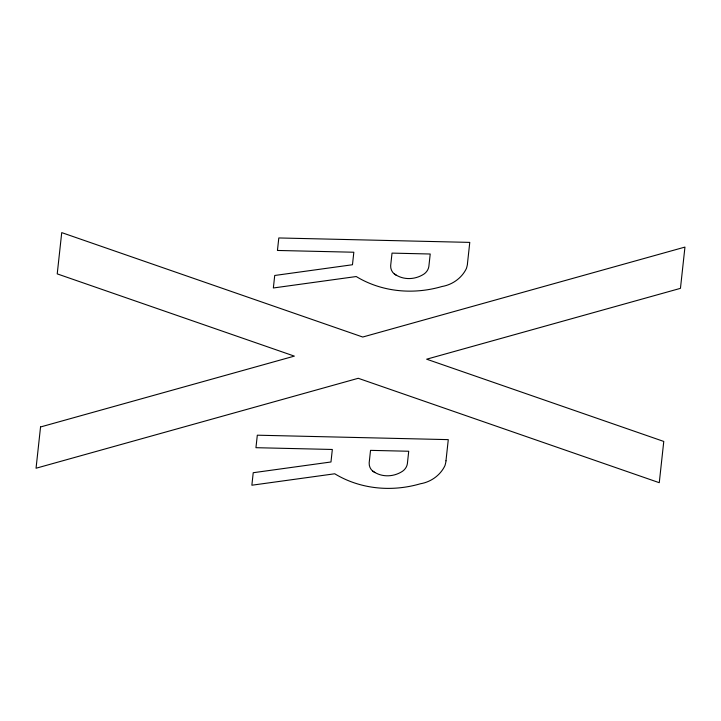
<?xml version="1.0" encoding="UTF-8"?>
<svg xmlns="http://www.w3.org/2000/svg" width="721" height="721" viewBox="0 0 721 721"><rect width="100%" height="100%" fill="white"/><g stroke="black" fill="none" stroke-linecap="round" stroke-linejoin="round"><path stroke-width="1.08" d="M374.947 472.606A12.311 11.085 -23.5 0 1 369.17 462.864L370.531 450.364L408.726 451.247L407.365 463.756A11.473 10.328 -23.5 0 1 402.561 471.237A25.1 22.594 -23.5 0 1 372.838 471.065M396.442 275.368A12.311 11.085 -23.5 0 1 390.665 265.625L392.026 253.116L430.221 254.008L428.851 266.509A11.473 10.328 -23.5 0 1 424.056 273.998A25.1 22.594 -23.5 0 1 394.333 273.827M445.975 460.8L445.911 461.764A53.895 48.523 -23.5 0 1 444.938 465.667A30.877 27.804 -23.5 0 1 420.451 483.755A105.798 95.253 -23.5 0 1 334.742 473.778L251.863 485.215L253.224 472.715L330.975 461.981L332.336 449.471L255.946 447.696L257.316 435.196L448.282 439.63L445.975 460.8M467.469 263.562L467.406 264.517A53.895 48.523 -23.5 0 1 466.433 268.428A30.877 27.804 -23.5 0 1 441.946 286.516A105.798 95.253 -23.5 0 1 356.237 276.54L273.358 287.976L274.719 275.476L352.47 264.742L353.831 252.233L277.441 250.457L278.811 237.957L469.777 242.391L467.469 263.562M40.547 426.967L36.05 468.235L358.256 378.291L659.273 482.7L663.771 441.441L426.661 359.193L680.453 288.346L684.95 247.087L362.744 337.031L61.727 232.613L57.229 273.881L294.339 356.12L40.547 426.967"/></g></svg>
